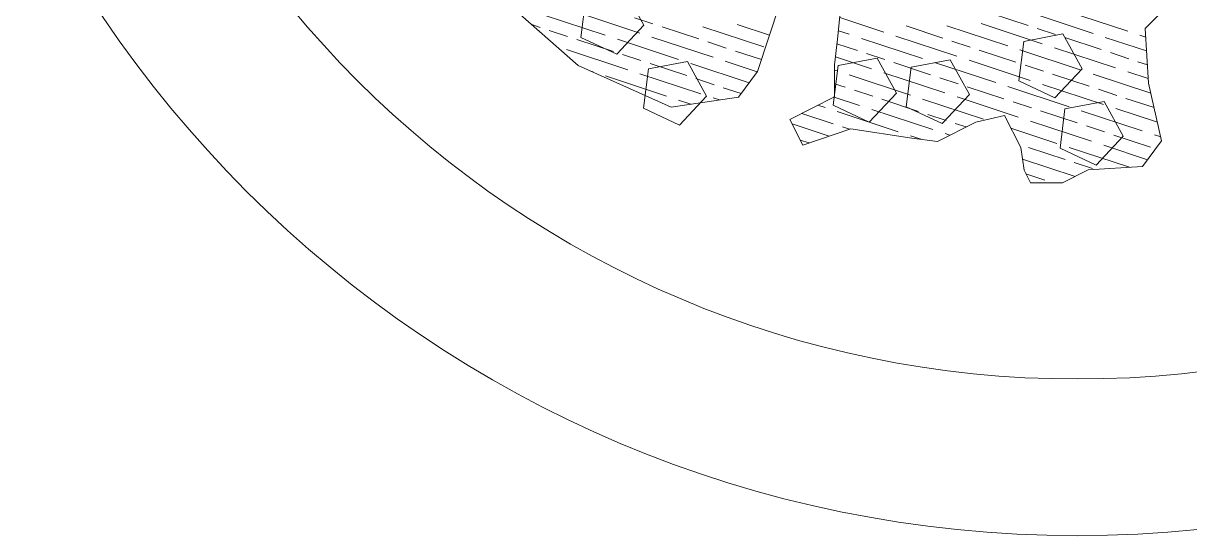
# Model space of a CAD drawing. Header units: millimetres. Extents: x 29001 to 40804, y -8833 to -5892.
# Drawn here: x 29979.72 to 29994.61, y -6571.37 to -6564.83 of the extents above; entities that cross this region are included whole.
import ezdxf

# ---------------------------------------------------------------- set-up
doc = ezdxf.new("R2010")
doc.units = ezdxf.units.MM
doc.layers.get('0').update_dxf_attribs({"lineweight": 0})
for name, color, linetype, lineweight in [('250', 250, 'Continuous', 0), ('252', 252, 'Continuous', 0), ('ARBOL', 3, 'Continuous', 0)]:
    doc.layers.add(name, color=color, linetype=linetype, lineweight=lineweight)

# ---------------------------------------------------------------- blocks, each defined once
blk = doc.blocks.new('cc')
at = {"color": 66, "linetype": 'Continuous', "true_color": 0x608d07}
for p, q in [((1.1044, 4.2833), (1.0653, 4.3059)), ((1.2324, 4.2094), (1.1471, 4.2587)), ((1.5638, 4.0939), (1.2794, 4.2581)), ((1.4544, 4.2329), (1.4397, 4.2414)), ((1.3559, 4.0623), (1.0716, 4.2264)), ((1.4456, 4.0863), (1.275, 4.1848)), ((1.7957, 4.0359), (1.5113, 4.2)), ((1.4653, 3.9233), (1.1809, 4.0875)), ((1.5736, 4.0124), (1.4883, 4.0617)), ((1.905, 3.8969), (1.6207, 4.0611)), ((1.6972, 3.8652), (1.4128, 4.0294)), ((1.91, 3.9699), (1.8526, 4.003)), ((1.7869, 3.8893), (1.6163, 3.9878)), ((1.4751, 3.8418), (1.3898, 3.891)), ((1.8065, 3.7263), (1.5222, 3.8905)), ((1.6884, 3.7187), (1.5178, 3.8172)), ((2.0267, 3.675), (1.7541, 3.8324)), ((1.9149, 3.8154), (1.8295, 3.8646)), ((1.991, 3.8472), (1.9619, 3.8641)), ((2.0406, 3.7428), (1.9575, 3.7908)), ((1.8163, 3.6448), (1.731, 3.694)), ((2.0128, 3.6072), (1.8634, 3.6934)), ((1.9399, 3.4976), (1.6555, 3.6618)), ((2.5027, 3.5518), (2.3292, 3.652)), ((2.4597, 3.6525), (2.4189, 3.676)), ((1.9805, 3.55), (1.859, 3.6201)), ((2.4694, 3.4952), (2.3224, 3.5801)), ((1.9148, 3.4363), (1.7649, 3.5228)), ((2.3797, 3.4712), (2.3465, 3.4904)), ((2.5458, 3.4511), (2.512, 3.4706)), ((2.489, 3.3322), (2.3705, 3.4007)), ((2.7209, 3.2742), (2.4365, 3.4384)), ((2.3709, 3.3246), (2.3208, 3.3535)), ((2.2812, 3.3006), (2.269, 3.3076)), ((2.4988, 3.2507), (2.4135, 3.3)), ((2.8302, 3.1352), (2.5459, 3.2994)), ((2.3905, 3.1616), (2.2218, 3.259)), ((2.6224, 3.1036), (2.338, 3.2678)), ((2.7121, 3.1276), (2.5415, 3.2261)), ((2.8317, 3.2102), (2.7778, 3.2414)), ((2.1826, 3.13), (2.1325, 3.1589)), ((2.2724, 3.154), (2.1775, 3.2088)), ((2.292, 2.991), (2.0869, 3.1094)), ((2.4003, 3.0801), (2.315, 3.1294)), ((2.7317, 2.9646), (2.4474, 3.1288)), ((2.8401, 3.0537), (2.7548, 3.103)), ((2.909, 3.0897), (2.8871, 3.1024)), ((2.5239, 2.933), (2.2395, 3.0971)), ((2.6136, 2.957), (2.443, 3.0555)), ((2.9636, 2.9066), (2.6793, 3.0707)), ((2.9331, 3), (2.8827, 3.0291)), ((2.6332, 2.794), (2.3489, 2.9582)), ((2.7416, 2.8831), (2.6562, 2.9324)), ((3.073, 2.7676), (2.7886, 2.9318)), ((3.4034, 2.8802), (3.3148, 2.9313)), ((2.5151, 2.7864), (2.3445, 2.8849)), ((2.8651, 2.7359), (2.5808, 2.9001)), ((3.4925, 2.7529), (3.247, 2.8946)), ((2.9548, 2.76), (2.7842, 2.8585)), ((3.3049, 2.7095), (3.0905, 2.8333)), ((3.1813, 2.8567), (3.1802, 2.8574)), ((3.3946, 2.7336), (3.224, 2.8321)), ((2.643, 2.7125), (2.5577, 2.7617)), ((2.9745, 2.597), (2.6901, 2.7612)), ((2.7666, 2.5653), (2.4822, 2.7295)), ((2.8563, 2.5894), (2.6857, 2.6879)), ((3.2064, 2.5389), (2.922, 2.7031)), ((3.0828, 2.6861), (2.9975, 2.7354)), ((3.4142, 2.5706), (3.1299, 2.7348)), ((3.5225, 2.6597), (3.4372, 2.709)), ((3.2961, 2.563), (3.1255, 2.6615)), ((3.6431, 2.5143), (3.3617, 2.6767)), ((2.876, 2.4264), (2.5916, 2.5905)), ((2.9843, 2.5155), (2.899, 2.5647)), ((3.3157, 2.4), (3.0313, 2.5641)), ((2.7578, 2.4187), (2.5872, 2.5172)), ((3.1079, 2.3683), (2.8235, 2.5325)), ((3.5476, 2.3419), (3.2632, 2.5061)), ((3.424, 2.4891), (3.3387, 2.5383)), ((3.6755, 2.4198), (3.4711, 2.5377)), ((3.1976, 2.3923), (3.0269, 2.4909)), ((3.6373, 2.3659), (3.4667, 2.4645)), ((2.8858, 2.3449), (2.8005, 2.3941)), ((3.2172, 2.2293), (2.9328, 2.3935)), ((3.0093, 2.1977), (2.725, 2.3619)), ((3.4329, 2.1807), (3.1647, 2.3355)), ((3.3255, 2.3185), (3.2402, 2.3677)), ((3.5668, 2.255), (3.3726, 2.3671)), ((3.0991, 2.2217), (2.9284, 2.3202)), ((3.4998, 2.2178), (3.3682, 2.2938)), ((3.6338, 2.2921), (3.6045, 2.3091)), ((3.1187, 2.0587), (2.8343, 2.2229)), ((3.2582, 2.054), (3.0662, 2.1649)), ((3.227, 2.1478), (3.1417, 2.1971)), ((3.3695, 2.1414), (3.2741, 2.1965)), ((3.3138, 2.0977), (3.2697, 2.1232)), ((3.2026, 2.0103), (3.1756, 2.0259))]:
    blk.add_line(p, q, dxfattribs=at)
at = {"layer": '250', "color": 66, "true_color": 0x608d07}
for points in [[(3.1537, 1.7519), (3.1677, 1.9829), (3.387, 2.1553), (3.6513, 2.3018), (3.6842, 2.4621), (3.5117, 2.6811), (3.4738, 2.8224), (3.3652, 2.9448), (3.2944, 2.9258), (3.1977, 2.862), (3.0207, 2.8146), (2.9474, 2.9465), (2.8906, 3.1585), (2.7914, 3.2456), (2.5482, 3.4455), (2.4465, 3.6834), (2.3049, 3.6455), (2.3712, 3.3981), (2.2486, 3.2895), (2.1613, 3.1904), (1.8383, 2.8387)], [(1.8308, 3.2912), (2.0123, 3.605), (2.0452, 3.7653), (1.8538, 4.0549), (1.3793, 4.2686), (0.9874, 4.3151)]]:
    blk.add_lwpolyline(points, dxfattribs=at)
for points in [[(1.4676, 4.0832), (1.2808, 4.1628), (1.1475, 4.0097), (1.2519, 3.8355), (1.4497, 3.881)], [(2.5851, 3.3517), (2.3983, 3.4312), (2.2649, 3.2781), (2.3693, 3.1039), (2.5672, 3.1494)], [(3.1246, 2.5623), (2.9378, 2.6418), (2.8044, 2.4887), (2.9088, 2.3146), (3.1067, 2.3601)]]:
    blk.add_lwpolyline(points, close=True, dxfattribs=at)
at = {"layer": 'ARBOL', "color": 66, "true_color": 0x608d07}
for points in [[(1.951, 4.0857), (1.7641, 4.1652), (1.6308, 4.0121), (1.7352, 3.838), (1.9331, 3.8835)], [(2.8397, 3.0792), (2.6529, 3.1588), (2.5196, 3.0057), (2.624, 2.8315), (2.8218, 2.877)], [(3.5211, 2.6352), (3.3343, 2.7147), (3.201, 2.5616), (3.3054, 2.3875), (3.5032, 2.433)]]:
    blk.add_lwpolyline(points, close=True, dxfattribs=at)
blk = doc.blocks.new('MOBİLYALAR')
for radius in [15, 13]:
    blk.add_circle((848.385, -234.575), radius)
at = {"layer": '252', "lineweight": 0, "extrusion": (0, 0, -1), "xscale": 2.499999999999998, "yscale": 2.499999999999998, "zscale": 2.499999999999998, "rotation": 228.2177405299977}
blk.add_blockref('cc', (-847.671, -233.893), dxfattribs=at)

msp = doc.modelspace()

# ---------------------------------------------------------------- block references
at = {"color": 6}
msp.add_blockref('MOBİLYALAR', (29144.792, -6321.799), dxfattribs=at)

doc.saveas('drawing.dxf')
